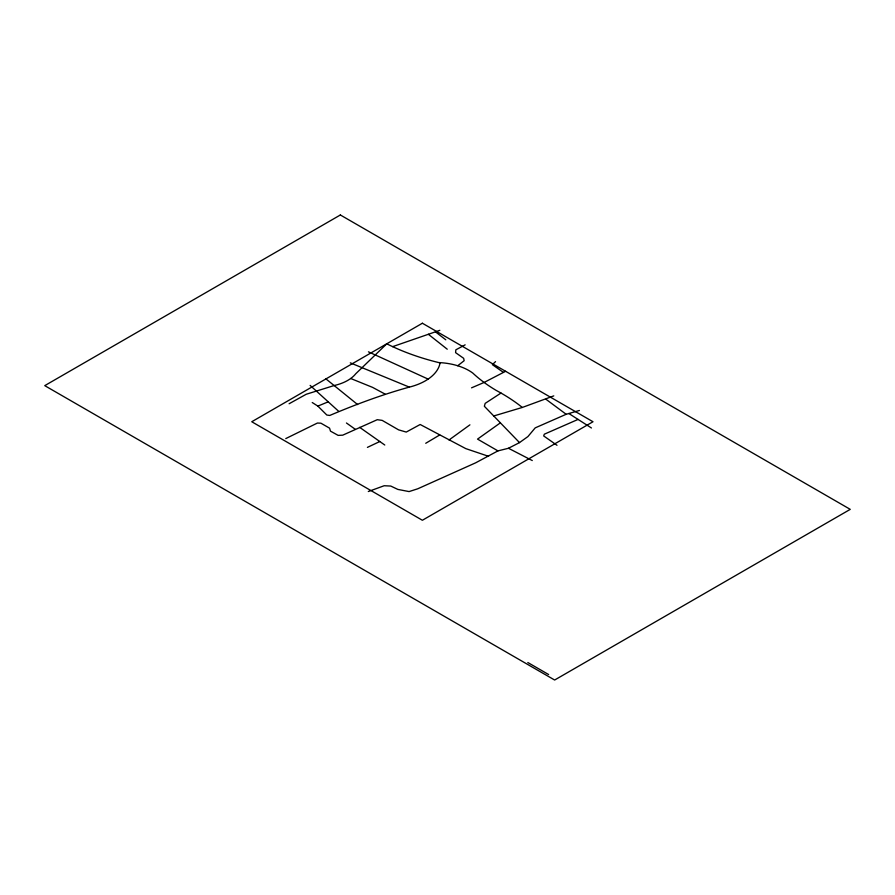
<?xml version="1.0" encoding="UTF-8"?>
<svg xmlns="http://www.w3.org/2000/svg" width="895" height="895" viewBox="0 0 895 895"><rect width="100%" height="100%" fill="white"/><g stroke="black" fill="none" stroke-linecap="round" stroke-linejoin="round"><path stroke-width="1.34" d="M495.528 361.625L492.373 364.645L503.449 372.409M457.714 365.753L464.169 360.685L463.644 358.302L455.589 352.652L455.835 349.822L465.143 344.844M449.044 439.971L469.909 424.845M368.304 491.523L384.179 485.739L390.746 486.052L397.861 489.42L409.082 491.579L417.741 488.793L475.625 462.838L497.944 450.89L508.461 448.272L519.503 442.6L527.916 436.581L535.21 427.877L566.177 414.284L579.401 410.469M500.327 422.876L477.538 439.109L497.944 450.89M500.999 393.05L485.179 403.376L484.352 406.263L519.503 442.6M425.729 443.282L439.714 434.97M289.107 403.746L306.224 394.259L334.137 385.544A39.593 22.856 0 0 0 355.729 373.786L386.774 343.803A193.309 111.606 0 0 0 438.751 362.576A47.648 27.51 0 0 1 472.817 373.092A172.299 99.479 0 0 0 496.255 390.444A195.401 112.815 0 0 1 522.322 407.449L553.77 395.881M505.608 371.291L484.117 382.445L471.553 387.837M285.762 438.595L317.412 423.044L320.913 423.19L329.561 428.157L330.49 431.144L338.12 435.373L342.729 435.171L377.254 419.699L382.176 420.381L398.588 429.857L406.252 432.072L420.18 424.498L465.814 448.63L488.558 456.305M440.116 362.643A51.138 29.524 0 0 1 409.317 387.11C382.176 394.606 355.639 404.484 329.763 415.448L326.809 415.023L317.859 406.106L312.243 402.526M367.409 447.388L379.793 441.515M578.058 419.419L544.328 434.187L543.69 435.932L557.003 445.296M317.859 406.106L328.219 401.821M392.625 346.645L439.814 330.322M493.704 415.985L522.322 407.449M350.706 378.495L372.577 387.378L385.13 394.113M350.314 362.855L409.317 387.11M368.438 351.836L428.146 379.1M508.461 448.272L532.268 460.545M527.826 662.513L548.624 674.528M568.851 413.512L591.438 427.978M359.645 427.34L384.772 445.016M346.443 422.988L355.237 429.253M545.995 399.282L566.177 414.284M435.451 331.832L445.799 339.809M428.358 334.282L447.243 349.207M325.959 378.909L357.631 404.574M310.129 385.409L338.612 411.252M340.357 214.979L44.75 385.644L554.643 680.021L850.25 509.356L340.357 214.979M422.384 323.24L251.752 421.746L422.384 520.264L593.005 421.746L422.384 323.24"/></g></svg>
